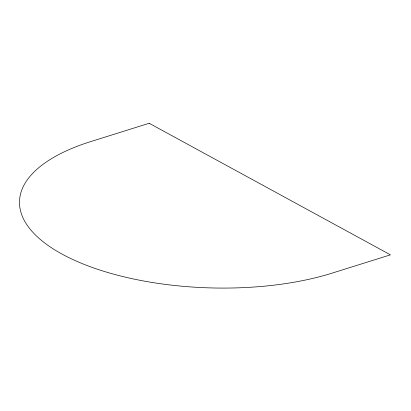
<?xml version="1.0" encoding="UTF-8"?>
<svg xmlns="http://www.w3.org/2000/svg" width="411" height="411" viewBox="0 0 411 411"><rect width="100%" height="100%" fill="white"/><g stroke="black" fill="none" stroke-linecap="round" stroke-linejoin="round"><path stroke-width="0.62" d="M149.172 123.274L90.764 141.579A192.004 80.535 1.8 0 0 62.133 254.142A192.004 80.535 1.8 0 0 332.042 273.151L390.45 254.846L149.172 123.274"/></g></svg>
